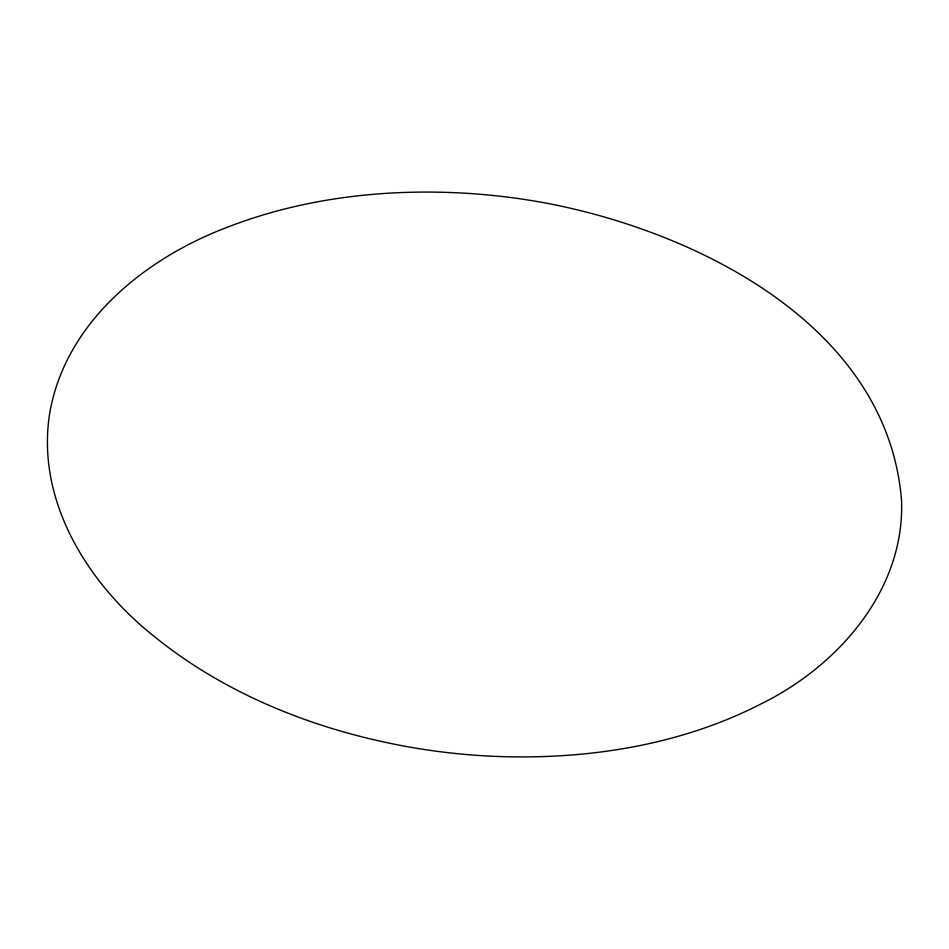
<?xml version="1.0" encoding="UTF-8"?>
<svg xmlns="http://www.w3.org/2000/svg" width="949" height="949" viewBox="0 0 949 949"><rect width="100%" height="100%" fill="white"/><g stroke="black" fill="none" stroke-linecap="round" stroke-linejoin="round"><path stroke-width="1.42" d="M901.55 500.633C904.812 590.302 838.05 665.949 761.442 703.707C679.923 745.641 586.529 759.9 495.603 756.4A614.881 569.969 15.8 0 1 407.489 746.721C315.495 730.006 225.269 694.621 152.457 635C86.561 582.212 35.113 498.711 50 411.546C66.406 321.474 145.316 258.413 226.906 227.404C304.024 197.404 388.105 188.127 470.336 193.537A705.558 682.058 -81.5 0 1 551.227 204.094C702.118 234.154 887.849 328.093 901.55 500.633"/></g></svg>
